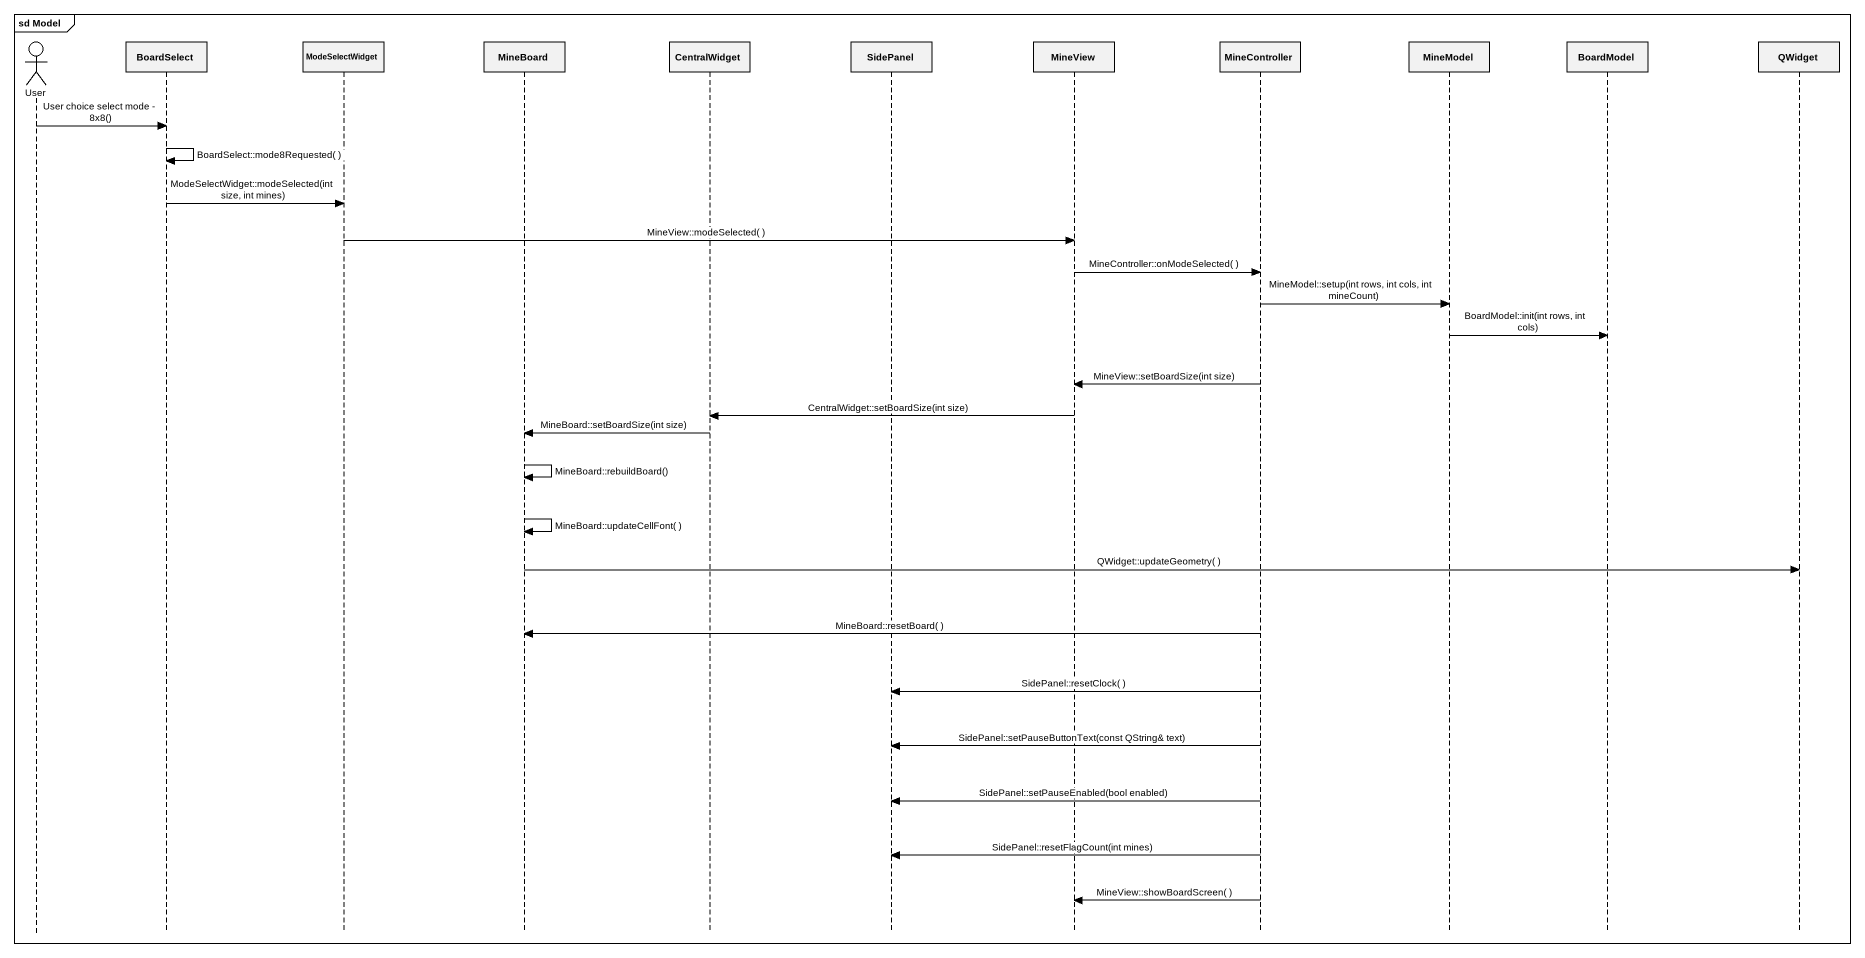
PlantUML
@startuml
mainframe sd Model
hide footbox
actor User
participant BoardSelect
participant ModeSelectWidget
participant MineBoard
participant CentralWidget
participant SidePanel
participant MineView
participant MineController
participant MineModel
participant BoardModel
participant QWidget

User -> BoardSelect : User choice select mode - 8x8()
BoardSelect -> BoardSelect : BoardSelect::mode8Requested( )
BoardSelect -> ModeSelectWidget : ModeSelectWidget::modeSelected(int size, int mines)
ModeSelectWidget -> MineView : MineView::modeSelected( )
MineView -> MineController : MineController::onModeSelected( )
MineController -> MineModel : MineModel::setup(int rows, int cols, int mineCount)
MineModel -> BoardModel : BoardModel::init(int rows, int cols)
MineController -> MineView : MineView::setBoardSize(int size)
MineView -> CentralWidget : CentralWidget::setBoardSize(int size)
CentralWidget -> MineBoard : MineBoard::setBoardSize(int size)
MineBoard -> MineBoard : MineBoard::rebuildBoard()
MineBoard -> MineBoard : MineBoard::updateCellFont( )
MineBoard -> QWidget : QWidget::updateGeometry( )
MineController -> MineBoard : MineBoard::resetBoard( )
MineController -> SidePanel : SidePanel::resetClock( )
MineController -> SidePanel : SidePanel::setPauseButtonText(const QString& text)
MineController -> SidePanel : SidePanel::setPauseEnabled(bool enabled)
MineController -> SidePanel : SidePanel::resetFlagCount(int mines)
MineController -> MineView : MineView::showBoardScreen( )
@enduml
